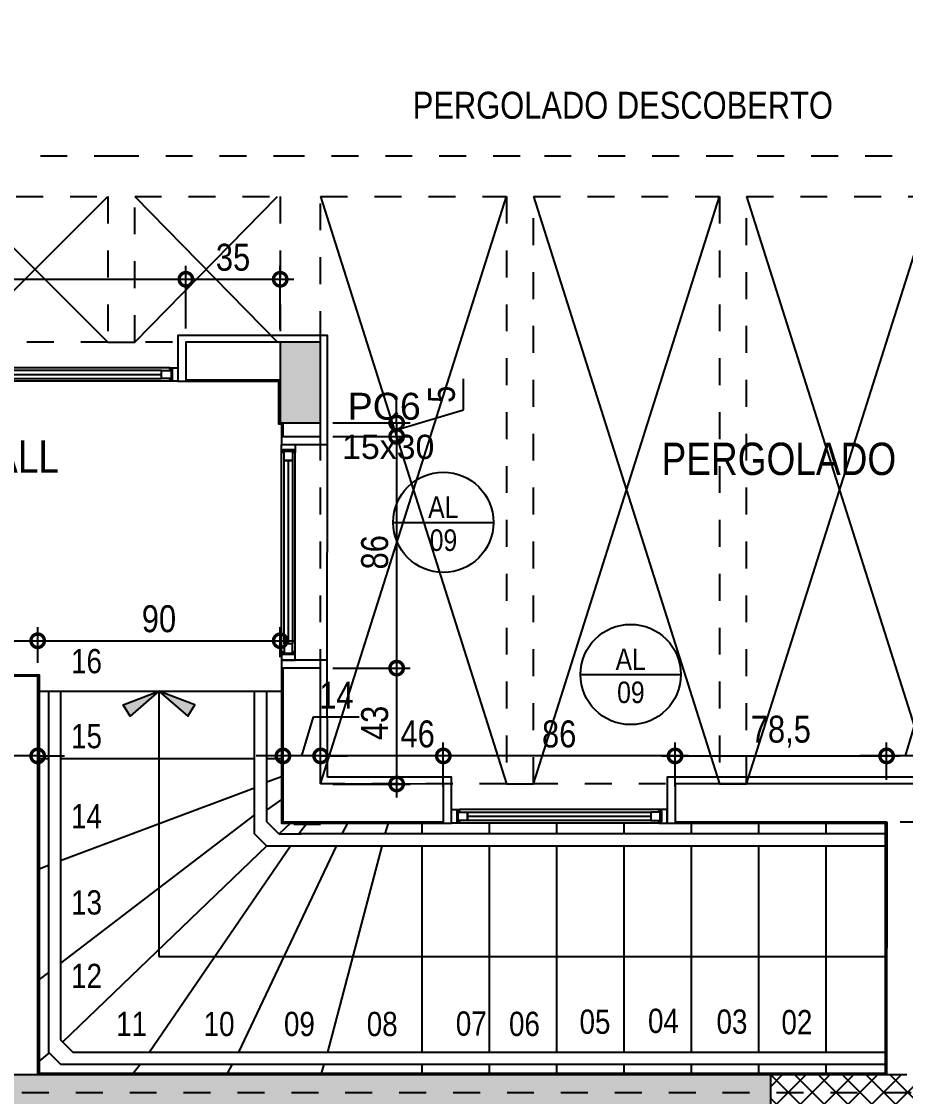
# Model space of a CAD drawing. Header units: metres. Extents: x -40 to 570, y -25 to 184.
# Drawn here: x 69.42 to 72.7, y -3.22 to 0.77 of the extents above; entities that cross this region are included whole.
import ezdxf
from ezdxf.enums import TextEntityAlignment as Align

# ---------------------------------------------------------------- set-up
doc = ezdxf.new("R2010")
doc.units = ezdxf.units.M
for name, pattern in [('DUPLEX SUPERIOR$0$DASHEDX2', [1.5, 1, -0.5]), ('DUPLEX SUPERIOR$0$ESTILO_TQS_0001', [1, 0.7, -0.3]), ('DUPLEX SUPERIOR$0$ESTILO_TQS_0004', [1.12, 0.5, -0.2, 0.01, -0.2, 0.01, -0.2])]:
    doc.linetypes.add(name, pattern=pattern)
for name, color, linetype in [('ARQ-DIM', 2, 'Continuous'), ('ARQ-SIM', 1, 'Continuous'), ('ARQ-TXT', 2, 'Continuous'), ('DUPLEX SUPERIOR$0$1', 232, 'DUPLEX SUPERIOR$0$DASHEDX2'), ('DUPLEX SUPERIOR$0$102', 232, 'Continuous'), ('DUPLEX SUPERIOR$0$12', 232, 'Continuous'), ('DUPLEX SUPERIOR$0$205', 7, 'DUPLEX SUPERIOR$0$ESTILO_TQS_0004'), ('DUPLEX SUPERIOR$0$21', 232, 'Continuous'), ('DUPLEX SUPERIOR$0$210', 15, 'DUPLEX SUPERIOR$0$ESTILO_TQS_0001'), ('DUPLEX SUPERIOR$0$4', 2, 'Continuous'), ('DUPLEX SUPERIOR$0$5', 232, 'Continuous'), ('DUPLEX SUPERIOR$0$9', 232, 'Continuous'), ('DUPLEX SUPERIOR$0$ARQ-ALV ACAB', 4, 'Continuous'), ('DUPLEX SUPERIOR$0$ARQ-ALV OSSO', 5, 'Continuous'), ('DUPLEX SUPERIOR$0$ARQ-AUX', 7, 'Continuous'), ('DUPLEX SUPERIOR$0$ARQ-AUX1', 1, 'Continuous'), ('DUPLEX SUPERIOR$0$ARQ-AUX2', 2, 'Continuous'), ('DUPLEX SUPERIOR$0$ARQ-CAX @ 1', 1, 'Continuous'), ('DUPLEX SUPERIOR$0$ARQ-HID', 7, 'Continuous'), ('DUPLEX SUPERIOR$0$ARQ-MOB', 7, 'Continuous'), ('DUPLEX SUPERIOR$0$ARQ-SIM', 1, 'Continuous')]:
    doc.layers.add(name, color=color, linetype=linetype)
doc.styles.add('Adesa', font='ARIALN.TTF')
doc.styles.add('DUPLEX SUPERIOR$0$Standard', font='arial.ttf')
doc.styles.add('M50', font='ARIALN.TTF', dxfattribs={"height": 0.15})
doc.dimstyles.new('ADESA 1-0050', dxfattribs={"dimtxt": 0.1, "dimasz": 0.1, "dimexe": 0.05, "dimexo": 0.05, "dimgap": 0.03, "dimtad": 1, "dimdec": 1, "dimlfac": 100, "dimzin": 12, "dimtxsty": 'Adesa', "dimblk": 'DOTSMALL', "dimcen": 1, "dimdle": 0.05, "dimclrd": 1, "dimclre": 1, "dimclrt": 256, "dimazin": 3, "dimtm": 1e-09, "dimtfac": 1, "dimtdec": 1, "dimtmove": 1, "dimatfit": 0, "dimldrblk": 'DOTSMALL', "dimfxl": 0.8, "dimtvp": 2, "dimtolj": 1, "dimtzin": 0, "dimarcsym": 0})

# ---------------------------------------------------------------- blocks, each defined once
blk = doc.blocks.new('*U1190')
at = {"color": 0, "linetype": 'ByBlock', "ltscale": 0.5}
for points in [[(0.02, -0.045), (0.02, -0.045), (0.02, -0.045), (0.02, -0.045), (0.02, -0.045), (0.02, -0.045), (0.02, -0.045), (0.02, -0.045), (0.02, -0.045), (0.03, -0.045), (0.03, -0.05), (0, -0.05), (0, 0), (0.03, 0), (0.03, -0.005), (0.02, -0.005), (0.02, -0.045)], [(0.81, -0.045), (0.81, -0.045), (0.81, -0.045), (0.81, -0.045), (0.81, -0.045), (0.81, -0.045), (0.81, -0.045), (0.81, -0.045), (0.81, -0.045), (0.8, -0.045), (0.8, -0.05), (0.83, -0.05), (0.83, 0), (0.8, 0), (0.8, -0.005), (0.81, -0.005), (0.81, -0.045)], [(0.025, -0.01), (0.06, -0.01), (0.06, -0.04), (0.025, -0.04)], [(0.805, -0.01), (0.77, -0.01), (0.77, -0.04), (0.805, -0.04)]]:
    blk.add_lwpolyline(points, close=True, dxfattribs=at)
at = {"color": 8, "linetype": 'ByBlock', "ltscale": 0.5}
for points in [[(0.8, 0), (0.03, 0)], [(0.8, -0.05), (0.03, -0.05)]]:
    blk.add_lwpolyline(points, dxfattribs=at)
at = {"color": 7, "linetype": 'ByBlock', "ltscale": 0.5}
blk.add_lwpolyline([(0.77, -0.01), (0.77, -0.04), (0.06, -0.04), (0.06, -0.01)], close=True, dxfattribs=at)
blk.add_lwpolyline([(0.06, -0.025), (0.77, -0.025)], dxfattribs=at)
blk = doc.blocks.new('*U1071')
at = {"color": 0, "linetype": 'ByBlock', "ltscale": 0.5}
for points in [[(0.02, -0.045), (0.02, -0.045), (0.02, -0.045), (0.02, -0.045), (0.02, -0.045), (0.02, -0.045), (0.02, -0.045), (0.02, -0.045), (0.02, -0.045), (0.03, -0.045), (0.03, -0.05), (0, -0.05), (0, 0), (0.03, 0), (0.03, -0.005), (0.02, -0.005), (0.02, -0.045)], [(0.7799, -0.045), (0.7799, -0.045), (0.7799, -0.045), (0.7799, -0.045), (0.7799, -0.045), (0.7799, -0.045), (0.7799, -0.045), (0.7799, -0.045), (0.7799, -0.045), (0.7699, -0.045), (0.7699, -0.05), (0.7999, -0.05), (0.7999, 0), (0.7699, 0), (0.7699, -0.005), (0.7799, -0.005), (0.7799, -0.045)], [(0.025, -0.01), (0.06, -0.01), (0.06, -0.04), (0.025, -0.04)], [(0.7749, -0.01), (0.7399, -0.01), (0.7399, -0.04), (0.7749, -0.04)]]:
    blk.add_lwpolyline(points, close=True, dxfattribs=at)
at = {"color": 8, "linetype": 'ByBlock', "ltscale": 0.5}
for points in [[(0.7699, 0), (0.03, 0)], [(0.7699, -0.05), (0.03, -0.05)]]:
    blk.add_lwpolyline(points, dxfattribs=at)
at = {"color": 7, "linetype": 'ByBlock', "ltscale": 0.5}
blk.add_lwpolyline([(0.7399, -0.01), (0.7399, -0.04), (0.06, -0.04), (0.06, -0.01)], close=True, dxfattribs=at)
blk.add_lwpolyline([(0.06, -0.025), (0.7399, -0.025)], dxfattribs=at)
blk = doc.blocks.new('DUPLEX SUPERIOR$0$ADESA-IND')
h = blk.add_hatch(color=256)
h.paths.add_polyline_path([(0.1768, 0), (0.3194, 0.1248), (0.3535, 0.0683)])
h.paths.add_polyline_path([(0.1768, 0), (0.0342, 0.1248), (0, 0.0683)])
for points in [[(0.1768, 0), (0.0342, 0.1248), (0, 0.0683)], [(0.1768, 0), (0.3194, 0.1248), (0.3535, 0.0683)]]:
    blk.add_lwpolyline(points, close=True)
blk = doc.blocks.new('DUPLEX SUPERIOR$0$planta duplex inferior tipo 1')
at = {"layer": 'DUPLEX SUPERIOR$0$ARQ-ALV ACAB'}
for points in [[(7.105, 2.4799), (7.105, 2.4049), (7.2749, 2.4049), (7.2749, 2.81), (6.7199, 2.81), (6.7199, 2.64), (7.0949, 2.64)], [(7.105, 2.4799), (7.0949, 2.4799), (7.0949, 2.64)], [(4.4649, 1.575), (4.465, 1.605), (4.635, 1.605), (4.6349, 1.55), (4.6849, 1.55), (4.6849, 1.45), (4.6349, 1.45), (4.6349, 0.0699), (5.2749, 0.0699), (5.2749, 0.3599), (6.055, 0.3599), (6.055, 1.45), (5.3549, 1.45), (5.3549, 1.55), (6.205, 1.55), (6.205, 0.0699)], [(10.9049, 0.09), (9.515, 0.0899), (9.5152, 1.1698), (8.5352, 1.1696), (8.5352, 0.9996), (9.3452, 0.9996), (9.345, 0.0699), (6.205, 0.0699)]]:
    blk.add_lwpolyline(points, dxfattribs=at)
blk.add_lwpolyline([(7.2749, 1.1699), (7.2747, 1.6049), (7.1049, 1.6049), (7.1051, 0.9999), (7.2473, 0.9999), (7.7352, 0.9998), (7.7352, 1.1698)], close=True, dxfattribs=at)
at = {"layer": 'DUPLEX SUPERIOR$0$ARQ-ALV OSSO'}
for p, q in [((6.2, 1.545, 0), (5.3949, 1.545)), ((6.2, 0.0649, 0), (6.2, 1.545, 0))]:
    blk.add_line(p, q, dxfattribs=at)
for points in [[(11.1, 3.9749), (11.0999, 0.065), (9.49, 0.0649), (9.4902, 1.1451), (9.3502, 1.1451)], [(7.2499, 1.1449), (7.2497, 1.5749), (7.1099, 1.5749), (7.1101, 1.0049), (7.2473, 1.0049), (7.7052, 1.0048), (7.7052, 1.1448), (7.2499, 1.1449)], [(9.3502, 1.0046), (9.35, 0.0649)]]:
    blk.add_lwpolyline(points, dxfattribs=at)
at = {"layer": 'DUPLEX SUPERIOR$0$ARQ-ALV OSSO', "elevation": 0}
for points in [[(7.1099, 2.4849), (7.1099, 2.4349), (7.2499, 2.4349), (7.2499, 2.785), (7.095, 2.785), (6.7499, 2.785), (6.7499, 2.645), (7.0999, 2.645)], [(9.3502, 1.1451), (8.5652, 1.1451), (8.5652, 1.0046), (9.3502, 1.0046)], [(9.35, 0.0649), (6.2, 0.0649)]]:
    blk.add_lwpolyline(points, dxfattribs=at)
at = {"layer": 'DUPLEX SUPERIOR$0$ARQ-AUX', "elevation": 0}
blk.add_lwpolyline([(7.2747, 1.6049), (7.2749, 2.4049)], dxfattribs=at)
at = {"layer": 'DUPLEX SUPERIOR$0$ARQ-AUX1', "ltscale": 0.1}
for p, q in [((6.205, 1.4899, 0), (6.24, 1.4899, 0)), ((6.285, 1.4899, 0), (7.005, 1.4899, 0)), ((7.05, 1.4899, 0), (7.1049, 1.4899, 0)), ((6.205, 1.2399, 0), (6.24, 1.2399, 0)), ((6.285, 1.2399, 0), (7.005, 1.2399, 0)), ((7.05, 1.2399, 0), (7.1048, 1.2399, 0))]:
    blk.add_line(p, q, dxfattribs=at)
at = {"layer": 'DUPLEX SUPERIOR$0$ARQ-AUX1', "ltscale": 0.1, "elevation": 0}
for points in [[(7.1049, 1.1713), (7.05, 1.1522)], [(7.005, 1.1293), (6.285, 0.8599)], [(7.1049, 1.0876), (7.05, 1.0494)], [(7.1384, 0.9999), (7.0965, 0.9596)], [(7.625, 0.9996), (7.625, 0.9596)], [(8.125, 0.9996), (8.125, 0.9596)], [(8.625, 0.9996), (8.625, 0.9596)], [(7.0498, 0.9148), (6.2927, 0.1871)], [(7.3075, 0.9146), (6.945, 0.1499)], [(7.625, 0.9146), (7.625, 0.1499)], [(7.875, 0.9146), (7.875, 0.1499)], [(8.125, 0.9146), (8.125, 0.1499)], [(8.375, 0.9146), (8.375, 0.1499)], [(8.875, 0.9146), (8.875, 0.1499)], [(9.125, 0.9146), (9.125, 0.1499)], [(6.24, 0.8427), (6.2049, 0.8293)], [(6.2429, 0.147), (6.2, 0.1125)], [(6.581, 0.1049), (6.5542, 0.0699)], [(6.9211, 0.1049), (6.9026, 0.0699)], [(7.625, 0.1049), (7.625, 0.0699)], [(7.875, 0.1049), (7.875, 0.0699)], [(8.125, 0.1049), (8.125, 0.0699)], [(8.375, 0.1049), (8.375, 0.0699)], [(8.625, 0.1049), (8.625, 0.0649)], [(8.875, 0.1049), (8.875, 0.0699)], [(9.125, 0.1049), (9.125, 0.0699)]]:
    blk.add_lwpolyline(points, dxfattribs=at)
at = {"layer": 'DUPLEX SUPERIOR$0$ARQ-AUX1', "ltscale": 0.1}
for points in [[(7.005, 1.0305), (6.285, 0.48)], [(7.875, 0.9996), (7.875, 0.9596)], [(8.375, 0.9996), (8.375, 0.9596)], [(8.875, 0.9996), (8.875, 0.9596)], [(9.125, 0.9996), (9.125, 0.9596)], [(7.1386, 0.9146), (6.615, 0.1499)], [(7.4764, 0.9146), (7.275, 0.1499)], [(8.625, 0.9146), (8.625, 0.1499)], [(6.24, 0.4456), (6.205, 0.4188)], [(7.2619, 0.1049), (7.2516, 0.0699)]]:
    blk.add_lwpolyline(points, dxfattribs=at)
at = {"layer": 'DUPLEX SUPERIOR$0$ARQ-AUX1'}
for points in [[(7.2, 0.9996), (7.1694, 0.9596)], [(7.35, 0.9996), (7.3288, 0.9596)], [(7.5, 0.9996), (7.4882, 0.9596)]]:
    blk.add_lwpolyline(points, dxfattribs=at)
at = {"layer": 'DUPLEX SUPERIOR$0$ARQ-AUX2', "ltscale": 0.1}
for p, q in [((7.005, 0.9596, 0), (7.005, 1.4899, 0)), ((7.05, 1.0046, 0), (7.05, 1.4899, 0)), ((7.095, 0.9596), (7.05, 1.0046)), ((7.05, 0.9146), (7.005, 0.9596))]:
    blk.add_line(p, q, dxfattribs=at)
at = {"layer": 'DUPLEX SUPERIOR$0$ARQ-AUX2', "ltscale": 0.1, "elevation": 0}
for points in [[(6.24, 1.4899), (6.24, 0.1499), (6.285, 0.1049)], [(6.24, 1.4899), (6.285, 1.4899)], [(6.285, 1.4899), (6.285, 0.1949), (6.33, 0.1499)], [(7.005, 1.4899), (7.05, 1.4899)], [(6.33, 0.1499), (6.64, 0.1499)], [(6.64, 0.1499), (9.345, 0.1499)], [(6.285, 0.1049), (6.6056, 0.1049)], [(6.6056, 0.1049), (9.345, 0.1049)]]:
    blk.add_lwpolyline(points, dxfattribs=at)
at = {"layer": 'DUPLEX SUPERIOR$0$ARQ-AUX2', "ltscale": 0.1}
for points in [[(7.095, 0.9596), (7.1781, 0.9596)], [(9.345, 0.9596), (7.1781, 0.9596)], [(9.345, 0.9146), (7.0502, 0.9146)]]:
    blk.add_lwpolyline(points, dxfattribs=at)
at = {"layer": 'DUPLEX SUPERIOR$0$ARQ-SIM', "ltscale": 0.1}
for points in [[(6.65, 1.4899), (6.65, 0.505)], [(6.65, 0.505), (9.345, 0.505)]]:
    blk.add_lwpolyline(points, dxfattribs=at)
at = {"layer": 'DUPLEX SUPERIOR$0$ARQ-CAX @ 1', "xscale": -1, "rotation": 180}
blk.add_blockref('*U1190', (5.8899, 2.64, 0), dxfattribs=at)
at = {"layer": 'DUPLEX SUPERIOR$0$ARQ-CAX @ 1', "rotation": 270}
blk.add_blockref('*U1071', (7.1549, 2.4049), dxfattribs=at)
at = {"layer": 'DUPLEX SUPERIOR$0$ARQ-CAX @ 1'}
blk.add_blockref('*U1071', (7.7353, 1.0498), dxfattribs=at)
at = {"layer": 'DUPLEX SUPERIOR$0$ARQ-SIM', "xscale": 0.75, "yscale": 0.75, "zscale": 0.125, "rotation": 180}
blk.add_blockref('DUPLEX SUPERIOR$0$ADESA-IND', (6.7826, 1.4899), dxfattribs=at)
blk = doc.blocks.new('DUPLEX SUPERIOR$0$MOB_Jacuzzi-SPA J180 Quality')
h = blk.add_hatch()
h.set_pattern_fill('DOTS', color=251, scale=30, style=0)
h.set_pattern_definition([(4e-14, (-2e-12, 0), (0.9375, 1.875), [0, -1.875])])
h.paths.add_polyline_path([(333.01, -53.49), (278.51, -53.49), (278.51, -107.99, 0.414214)])
h.paths.add_polyline_path([(278.51, -53.49), (242.69, -53.49, -0.018763), (241.84, -80.26, 0.306451), (254.78, -102.55, 0.113107), (278.51, -107.99)])
h.paths.add_polyline_path([(333.01, -53.49, 0.414214), (278.51, 1.01), (278.51, -53.49)])
h.paths.add_polyline_path([(278.51, 1.01, 0.153802), (247.27, -8.83, 0.542604), (247.49, -15.54, -0.759815), (244.51, -26.28), (244.19, -26.28, 0.435355), (241.7, -28.96, -0.017198), (242.69, -53.49), (278.51, -53.49)])
h.paths.add_polyline_path([(766.01, -48.3), (1414.82, -48.3), (1414.82, 326.7), (766.01, 326.7)], flags=9)
blk = doc.blocks.new('DUPLEX SUPERIOR$0$layout dup sup tipo 2')
at = {"layer": 'DUPLEX SUPERIOR$0$ARQ-MOB', "color": 251, "xscale": -0.01, "yscale": 0.01, "zscale": 0.01}
blk.add_blockref('DUPLEX SUPERIOR$0$MOB_Jacuzzi-SPA J180 Quality', (-13.6624, -4.7265), dxfattribs=at)
blk = doc.blocks.new('DUPLEX SUPERIOR$0$_HC5F01AD94B-000')
for p, q in [((-2012.992809, 2.261518), (-2008.755174, 6.499152)), ((-2012.91634, -6.500848), (-1999.91634, 6.499152)), ((-1999.914644, -6.500848), (-2012.914644, 6.499152)), ((-2004.077505, -6.500848), (-1991.077505, 6.499152)), ((-1991.075809, -6.500848), (-2004.075809, 6.499152)), ((-1995.23867, -6.500848), (-1982.23867, 6.499152)), ((-1982.236974, -6.500848), (-1995.236974, 6.499152)), ((-1986.399835, -6.500848), (-1973.399835, 6.499152)), ((-1973.398139, -6.500848), (-1986.398139, 6.499152)), ((-1977.561, -6.500848), (-1964.561, 6.499152)), ((-1964.559305, -6.500848), (-1977.559305, 6.499152)), ((-1968.722166, -6.500848), (-1955.722166, 6.499152)), ((-1955.72047, -6.500848), (-1968.72047, 6.499152)), ((-1959.883331, -6.500848), (-1946.883331, 6.499152)), ((-1946.881635, -6.500848), (-1959.881635, 6.499152)), ((-1951.044496, -6.500848), (-1938.044496, 6.499152)), ((-1938.0428, -6.500848), (-1951.0428, 6.499152)), ((-1942.205661, -6.500848), (-1929.205661, 6.499152)), ((-1929.203966, -6.500848), (-1942.203966, 6.499152)), ((-1933.366827, -6.500848), (-1922.504131, 4.361848)), ((-1922.504131, -4.361848), (-1933.365131, 6.499152)), ((-1922.504131, 4.476987), (-1924.526296, 6.499152)), ((-2008.753478, -6.500848), (-2012.992963, -2.261363)), ((-1924.527992, -6.500848), (-1922.504131, -4.476987))]:
    blk.add_line(p, q)
blk = doc.blocks.new('DUPLEX SUPERIOR$0$EST-LO-012-BAR-R00')
at = {"layer": 'DUPLEX SUPERIOR$0$4'}
h = blk.add_hatch(color=8, dxfattribs=at)
h.dxf.hatch_style = 1
h.paths.add_polyline_path([(-1094.500883, 35.997145), (-1113.500883, 35.997145), (-1113.500883, -14.002855), (-1094.500883, -14.002855)])
h.paths.add_polyline_path([(-786.000061, 35.997145), (-805.000061, 35.997145), (-805.000061, -14.002855), (-786.000061, -14.002855)])
h.paths.add_polyline_path([(-980.00031, -99.999277), (-993.00031, -99.999277), (-993.00031, -232), (-1239.500379, -232), (-1239.500379, -245), (-980.00031, -245)])
h.paths.add_polyline_path([(-980.00031, -396.003386), (-1239.500379, -396.003386), (-1239.500379, -409.003386), (-993.00031, -409.003386), (-993.00031, -541.004109), (-980.00031, -541.004109)])
h.paths.add_polyline_path([(-1534.999687, -396.002061), (-1547.999687, -396.002061), (-1547.999687, -566.99002), (-1534.999687, -566.99002), (-1534.999687, -458.002855), (-1532.999904, -458.002855), (-1532.999904, -445.003037), (-1534.999687, -445.003037)])
h.paths.add_polyline_path([(-2548.999343, 77.001566), (-2561.999343, 77.001566), (-2561.999343, -195.998214), (-2399.510997, -195.998214), (-2399.510997, -182.998214), (-2548.999343, -182.998214)], flags=17)
h.paths.add_polyline_path([(-2548.999822, -458.004942), (-2399.510997, -458.004942), (-2399.510997, -445.004942), (-2561.999822, -445.004942), (-2561.999822, -718.004952), (-2548.999822, -718.004952)], flags=17)
h.paths.add_polyline_path([(280.995777, -409.003386), (459.996043, -409.003386), (459.996043, -396.003386), (280.995777, -396.003386)])
h.paths.add_polyline_path([(1014.995404, -718.004952), (1027.995404, -718.004952), (1027.995404, -566.99002), (1014.995404, -566.99002)])
h.paths.add_polyline_path([(865.506331, -458.001482), (1012.995404, -458.001482), (1012.995404, -444.99002), (865.506331, -444.99002)])
h.paths.add_polyline_path([(865.506331, -196.001904), (1012.995156, -196.001904), (1012.995156, -183.00198), (865.506331, -183.00198)])
h.paths.add_polyline_path([(1014.995156, -74.001904), (1027.995156, -74.001904), (1027.995156, 77.000887), (1014.995156, 77.000887)])
h.paths.add_polyline_path([(280.995777, -245), (459.996043, -245), (459.996043, -232.000209), (280.995777, -232.000209)])
h.paths.add_polyline_path([(-57.501936, -245), (0, -245), (0, -225.996934), (-57.501936, -225.996934)])
h.paths.add_polyline_path([(-980.00031, -245), (-801.000061, -245), (-801.000061, -232), (-980.00031, -232)])
h.paths.add_polyline_path([(-980.00031, -409.003177), (-801.000061, -409.003177), (-801.000061, -395.999165), (-980.00031, -395.999165)])
h.paths.add_polyline_path([(-1547.999687, -74.000884), (-1534.999687, -74.000884), (-1534.999687, 77.000932), (-1547.999687, 77.000932)])
h.paths.add_polyline_path([(-1532.999687, -196.000349), (-1385.510847, -196.000349), (-1385.510847, -183.000531), (-1532.999687, -183.000531)])
h.paths.add_polyline_path([(-1547.999904, -718.004976), (-1534.999687, -718.004976), (-1534.999687, -566.99002), (-1547.999904, -566.99002)])
h.paths.add_polyline_path([(-1532.999904, -458.002855), (-1385.510832, -458.002855), (-1385.510832, -445.003037), (-1532.999904, -445.003037)])
h.paths.add_polyline_path([(-1548.000663, -396.002061), (-2253.500545, -396.002061), (-2253.500545, -409.001685), (-2008.001965, -409.001685), (-2008.001965, -540.996579), (-1995.001777, -540.996579), (-1995.001777, -409.00183), (-1548.000663, -409.00183)])
h.paths.add_polyline_path([(1245.999783, -327.001694), (1689.007686, -327.001694), (1689.007686, -314.001694), (1245.999783, -314.001694)])
h.paths.add_polyline_path([(-249.004459, -245.001553), (-236.004459, -245.001553), (-236.004459, -0.001553), (-249.004459, -0.001553)])
h.paths.add_polyline_path([(-1548.000446, -245.001325), (-1548.000446, -232.001024), (-1995.001965, -232.001024), (-1995.001965, -100.000624), (-2008.001965, -100.000624), (-2008.001965, -232.001325), (-2253.500545, -232.001325), (-2253.500545, -245.001325)])
h.paths.add_polyline_path([(-3223.007243, -327.001694), (-2779.99934, -327.001694), (-2779.99934, -314.001694), (-3223.007243, -314.001694)])
h.paths.add_polyline_path([(1015.01125, -327.001694), (1155.51125, -327.001694), (1155.51125, -314.001694), (1015.01125, -314.001694)])
h.paths.add_polyline_path([(-2689.510807, -327.001694), (-2549.010807, -327.001694), (-2549.010807, -314.001694), (-2689.510807, -314.001694)])
h.paths.add_polyline_path([(-3223.007243, -72.001699), (-3208.007243, -72.001699), (-3208.007243, -42.001699), (-3223.007243, -42.001699)])
h.paths.add_polyline_path([(-2962.007243, -72.001699), (-2947.007243, -72.001699), (-2947.007243, -42.001699), (-2962.007243, -42.001699)])
h.paths.add_polyline_path([(1413.007686, -72.001699), (1428.007686, -72.001699), (1428.007686, -42.001699), (1413.007686, -42.001699)])
h.paths.add_polyline_path([(1674.007686, -72.001699), (1689.007686, -72.001699), (1689.007686, -42.001699), (1674.007686, -42.001699)])
h.paths.add_polyline_path([(-3223.007243, -599.001687), (-3208.007243, -599.001687), (-3208.007243, -569.001687), (-3223.007243, -569.001687)])
h.paths.add_polyline_path([(-2962.007243, -599.001687), (-2947.007243, -599.001687), (-2947.007243, -569.001687), (-2962.007243, -569.001687)])
h.paths.add_polyline_path([(1413.007686, -599.001687), (1428.007686, -599.001687), (1428.007686, -569.001687), (1413.007686, -569.001687)])
h.paths.add_polyline_path([(1674.007686, -599.001687), (1689.007686, -599.001687), (1689.007686, -569.001687), (1674.007686, -569.001687)])
edge = h.paths.add_edge_path()
edge.add_line((-2399.510997, -445.004942), (-2561.999822, -445.004942))
edge.add_line((-2561.999822, -445.004942), (-2561.999822, -718.004952))
edge.add_line((-2561.999822, -718.004952), (-2548.999822, -718.004952))
edge.add_line((-2548.999822, -718.004952), (-2548.999822, -458.004942))
edge.add_line((-2548.999822, -458.004942), (-2399.510997, -458.004942))
edge.add_line((-2399.510997, -458.004942), (-2399.510997, -445.005172))
edge.add_line((-2561.999343, 77.001566), (-2561.999343, -195.998214))
edge.add_line((-2561.999343, -195.998214), (-2399.510997, -195.998214))
edge.add_line((-2399.510997, -195.998214), (-2399.510997, -182.998214))
edge.add_line((-2399.510997, -182.998214), (-2548.999343, -182.998214))
edge.add_line((-2548.999343, -182.998214), (-2548.999343, 77.001566))
edge.add_line((-2548.999343, 77.001566), (-2561.999822, 77.001566))
h.paths.add_polyline_path([(-1109.165788, -62.830897), (-1109.165788, -3.910365), (-1132.141572, -3.910365), (-1132.141572, -62.830897)], flags=9)
at = {"layer": 'DUPLEX SUPERIOR$0$1'}
for points in [[(-3021.002804, 27.015279), (-3085.002804, 27.015279)], [(-2954.507243, 27.015279), (-3021.002804, 27.015279)], [(-2873.001307, 27.015279), (-2954.507243, 27.015279)], [(-2793.999796, 27.015279), (-2873.001307, 27.015279)], [(-2714.998284, 27.015279), (-2793.999796, 27.015279)], [(-3080.002804, 12.015279), (-3026.002804, 12.015279)], [(-3026.002804, 12.015279), (-3026.002804, -41.993684)], [(-3016.002804, 12.015279), (-2962.007243, 12.015279)], [(-3016.002804, -41.993684), (-3016.002804, 12.015279)], [(-2962.007243, 12.015279), (-2962.007243, -41.993684)], [(-2947.007243, -40.493684), (-2947.007243, 12.015279)], [(-2947.007243, 12.015279), (-2878.001307, 12.015279)], [(-2878.001307, 12.015279), (-2878.001307, -205.999307)], [(-2868.001307, 12.015279), (-2798.999796, 12.015279)], [(-2868.001307, -205.999307), (-2868.001307, 12.015279)], [(-2798.999796, 12.015279), (-2798.999796, -205.999307)], [(-2788.999796, 12.015279), (-2719.998284, 12.015279)], [(-2788.999796, -205.999307), (-2788.999796, 12.015279)], [(-3026.002804, -41.993684), (-3080.002804, -41.993684)], [(-2962.007243, -41.993684), (-3016.002804, -41.993684)], [(-2947.007243, -42.001699), (-2947.007243, -40.493684)], [(-2947.007243, -205.999307), (-2947.007243, -72.001699)], [(-2878.001307, -205.999307), (-2947.007243, -205.999307)], [(-2798.999796, -205.999307), (-2868.001307, -205.999307)], [(-2719.998284, -205.999307), (-2788.999796, -205.999307)], [(-2689.510807, -314.002541), (-2779.99934, -314.002541)]]:
    blk.add_lwpolyline(points, dxfattribs=at)
at = {"layer": 'DUPLEX SUPERIOR$0$205'}
blk.add_line((-3517.85276, -320.501693), (1995.986055, -320.501693), dxfattribs=at)
at = {"layer": 'DUPLEX SUPERIOR$0$21'}
for p, q in [((-3080.002804, -41.993684), (-3026.002804, 12.015279)), ((-3080.002804, 12.015279), (-3026.002804, -41.993684)), ((-3016.002804, -41.993684), (-2963.005632, 12.015279)), ((-3016.002804, 12.015279), (-2963.005632, -41.993684)), ((-2947.007243, -205.999307), (-2878.001307, 12.015279)), ((-2947.007243, 12.015279), (-2878.001307, -205.999307)), ((-2868.001307, -205.999307), (-2798.999796, 12.015279)), ((-2868.001307, 12.015279), (-2798.999796, -205.999307)), ((-2788.999796, -205.999307), (-2719.998284, 12.015279)), ((-2788.999796, 12.015279), (-2719.998284, -205.999307))]:
    blk.add_line(p, q, dxfattribs=at)
at = {"layer": 'DUPLEX SUPERIOR$0$210'}
for p, q in [((-3026.002804, -41.993684), (-3016.002804, -41.993684)), ((-2947.007243, -205.999307), (-2947.007243, -205.999307)), ((-2878.001307, -205.999307), (-2868.001307, -205.999307)), ((-2798.999796, -205.999307), (-2788.999796, -205.999307)), ((-2947.007243, -220.999307), (-2962.007243, -220.999307))]:
    blk.add_line(p, q, dxfattribs=at)
at = {"layer": 'DUPLEX SUPERIOR$0$4', "linetype": 'Continuous'}
for points in [[(-2962.007243, -72.001699), (-2947.007243, -72.001699), (-2947.007243, -42.001699), (-2962.007243, -42.001699), (-2962.007243, -72.001699)], [(-3223.007243, -327.001694), (-2779.99934, -327.001694), (-2779.99934, -314.001694), (-3223.007243, -314.001694), (-3223.007243, -327.001694)]]:
    blk.add_lwpolyline(points, dxfattribs=at)
at = {"layer": 'DUPLEX SUPERIOR$0$5', "linetype": 'Continuous'}
for points in [[(-2962.007243, -72.001699), (-2947.007243, -72.001699), (-2947.007243, -42.001699), (-2962.007243, -42.001699), (-2962.007243, -72.001699)], [(-3223.007243, -327.001694), (-2779.99934, -327.001694), (-2779.99934, -314.001694), (-3223.007243, -314.001694), (-3223.007243, -327.001694)]]:
    blk.add_lwpolyline(points, dxfattribs=at)
at = {"layer": 'DUPLEX SUPERIOR$0$102'}
blk.add_blockref('DUPLEX SUPERIOR$0$_HC5F01AD94B-000', (-767.006676, -320.501693), dxfattribs=at)
at = {"layer": 'DUPLEX SUPERIOR$0$12', "linetype": 'Continuous', "style": 'DUPLEX SUPERIOR$0$Standard'}
blk.add_text('15x30', height=9, dxfattribs=at).set_placement((-2939.062679, -85.368446))
at = {"layer": 'DUPLEX SUPERIOR$0$9', "linetype": 'Continuous', "style": 'DUPLEX SUPERIOR$0$Standard'}
blk.add_text('PC6', height=10, dxfattribs=at).set_placement((-2937.009251, -70.808918))
blk = doc.blocks.new('DUPLEX SUPERIOR')
at = {"linetype": 'Continuous', "xscale": 0.01, "yscale": 0.01, "zscale": 0.01}
blk.add_blockref('DUPLEX SUPERIOR$0$EST-LO-012-BAR-R00', (0, 0), dxfattribs=at)
at = {"layer": 'DUPLEX SUPERIOR$0$ARQ-HID'}
blk.add_blockref('DUPLEX SUPERIOR$0$planta duplex inferior tipo 1', (-36.72, -3.2049, 0), dxfattribs=at)
at = {"layer": 'DUPLEX SUPERIOR$0$ARQ-MOB'}
blk.add_blockref('DUPLEX SUPERIOR$0$layout dup sup tipo 2', (0, 0, 0), dxfattribs=at)
blk = doc.blocks.new('_DotSmall')
at = {"color": 0, "linetype": 'ByBlock', "const_width": 0.5}
blk.add_lwpolyline([(-0.0625, 0, 1), (0.0625, 0, 1)], format="xyb", close=True, dxfattribs=at)
blk = doc.blocks.new('*D448')
at = {"layer": 'ARQ-DIM', "color": 1, "lineweight": -2, "transparency": 16777216}
for p, q in [((68.2699, -0.3699), (68.2699, -0.1368)), ((70.0299, -0.37), (70.0299, -0.1368)), ((68.2199, -0.1868), (70.0799, -0.1868))]:
    blk.add_line(p, q, dxfattribs=at)
at = {"layer": 'Defpoints', "color": 0, "transparency": 16777216}
for p in [(70.0299, -0.1868), (68.2699, -0.4199, 0), (70.0299, -0.42, 0)]:
    blk.add_point(p, dxfattribs=at)
at = {"layer": 'ARQ-DIM', "color": 1, "lineweight": -2, "transparency": 16777216, "xscale": 0.1, "yscale": 0.1, "zscale": 0.1, "rotation": 180}
blk.add_blockref('_DotSmall', (68.2699, -0.1868), dxfattribs=at)
at = {"layer": 'ARQ-DIM', "color": 1, "lineweight": -2, "transparency": 16777216, "xscale": 0.1, "yscale": 0.1, "zscale": 0.1}
blk.add_blockref('_DotSmall', (70.0299, -0.1868), dxfattribs=at)
at = {"layer": 'ARQ-DIM', "transparency": 16777216, "insert": (69.1499, -0.1057), "char_height": 0.1, "attachment_point": 5, "style": 'Adesa'}
blk.add_mtext('\\A1;176', dxfattribs=at)
blk = doc.blocks.new('*D449')
at = {"layer": 'ARQ-DIM', "color": 1, "lineweight": -2, "transparency": 16777216}
for p, q in [((70.0299, -0.37), (70.0299, -0.1368)), ((70.3799, -0.3701), (70.3799, -0.1368)), ((69.9799, -0.1868), (70.4299, -0.1868))]:
    blk.add_line(p, q, dxfattribs=at)
at = {"layer": 'Defpoints', "color": 0, "transparency": 16777216}
for p in [(70.3799, -0.1868), (70.0299, -0.42, 0), (70.3799, -0.4201, 0)]:
    blk.add_point(p, dxfattribs=at)
at = {"layer": 'ARQ-DIM', "color": 1, "lineweight": -2, "transparency": 16777216, "xscale": 0.1, "yscale": 0.1, "zscale": 0.1, "rotation": 180}
blk.add_blockref('_DotSmall', (70.0299, -0.1868), dxfattribs=at)
at = {"layer": 'ARQ-DIM', "color": 1, "lineweight": -2, "transparency": 16777216, "xscale": 0.1, "yscale": 0.1, "zscale": 0.1}
blk.add_blockref('_DotSmall', (70.3799, -0.1868), dxfattribs=at)
at = {"layer": 'ARQ-DIM', "transparency": 16777216, "insert": (70.2049, -0.1057), "char_height": 0.1, "attachment_point": 5, "style": 'Adesa'}
blk.add_mtext('\\A1;35', dxfattribs=at)
blk = doc.blocks.new('*D454')
at = {"layer": 'ARQ-DIM', "color": 1, "lineweight": -2, "transparency": 16777216}
for p, q in [((68.6399, -1.6099), (68.6399, -1.4784)), ((69.48, -1.6099), (69.48, -1.4784)), ((68.5899, -1.5284), (69.53, -1.5284))]:
    blk.add_line(p, q, dxfattribs=at)
at = {"layer": 'Defpoints', "color": 0, "transparency": 16777216}
for p in [(69.48, -1.5284), (68.6399, -1.6599, 0), (69.48, -1.6599)]:
    blk.add_point(p, dxfattribs=at)
at = {"layer": 'ARQ-DIM', "color": 1, "lineweight": -2, "transparency": 16777216, "xscale": 0.1, "yscale": 0.1, "zscale": 0.1, "rotation": 180}
blk.add_blockref('_DotSmall', (68.6399, -1.5284), dxfattribs=at)
at = {"layer": 'ARQ-DIM', "color": 1, "lineweight": -2, "transparency": 16777216, "xscale": 0.1, "yscale": 0.1, "zscale": 0.1}
blk.add_blockref('_DotSmall', (69.48, -1.5284), dxfattribs=at)
at = {"layer": 'ARQ-DIM', "transparency": 16777216, "insert": (69.0599, -1.4473), "char_height": 0.1, "attachment_point": 5, "style": 'Adesa'}
blk.add_mtext('\\A1;84', dxfattribs=at)
blk = doc.blocks.new('*D455')
at = {"layer": 'ARQ-DIM', "color": 1, "lineweight": -2, "transparency": 16777216}
for p, q in [((71.0595, -0.6708), (71.0595, -0.5564)), ((70.812, -0.7201), (70.812, -0.6201)), ((70.812, -0.7451), (71.0595, -0.6708)), ((70.575, -0.7201), (70.862, -0.7201)), ((70.812, -0.7201), (70.812, -0.7701)), ((70.812, -0.7201), (70.812, -0.7701)), ((70.575, -0.7701), (70.862, -0.7701)), ((70.812, -0.7701), (70.812, -0.8701))]:
    blk.add_line(p, q, dxfattribs=at)
at = {"layer": 'Defpoints', "color": 0, "transparency": 16777216}
for p in [(70.525, -0.7201, 0), (70.525, -0.7701, 0), (70.812, -0.7701)]:
    blk.add_point(p, dxfattribs=at)
at = {"layer": 'ARQ-DIM', "color": 1, "lineweight": -2, "transparency": 16777216, "xscale": 0.1, "yscale": 0.1, "zscale": 0.1}
for p, rotation in [((70.812, -0.7201), 270), ((70.812, -0.7701), 90)]:
    blk.add_blockref('_DotSmall', p, dxfattribs=dict(at, rotation=rotation))
at = {"layer": 'ARQ-DIM', "transparency": 16777216, "insert": (70.9787, -0.6136), "char_height": 0.1, "attachment_point": 5, "rotation": 90, "style": 'Adesa'}
blk.add_mtext('\\A1;5', dxfattribs=at)
blk = doc.blocks.new('*D456')
at = {"layer": 'ARQ-DIM', "color": 1, "lineweight": -2, "transparency": 16777216}
for p, q in [((70.812, -0.7201), (70.812, -1.68)), ((70.575, -0.7701), (70.862, -0.7701)), ((70.5748, -1.63), (70.862, -1.63))]:
    blk.add_line(p, q, dxfattribs=at)
at = {"layer": 'Defpoints', "color": 0, "transparency": 16777216}
for p in [(70.525, -0.7701, 0), (70.5248, -1.63, 0), (70.812, -1.63)]:
    blk.add_point(p, dxfattribs=at)
at = {"layer": 'ARQ-DIM', "color": 1, "lineweight": -2, "transparency": 16777216, "xscale": 0.1, "yscale": 0.1, "zscale": 0.1}
for p, rotation in [((70.812, -0.7701), 90), ((70.812, -1.63), 270)]:
    blk.add_blockref('_DotSmall', p, dxfattribs=dict(at, rotation=rotation))
at = {"layer": 'ARQ-DIM', "transparency": 16777216, "insert": (70.7309, -1.2), "char_height": 0.1, "attachment_point": 5, "rotation": 90, "style": 'Adesa'}
blk.add_mtext('\\A1;86', dxfattribs=at)
blk = doc.blocks.new('*D457')
at = {"layer": 'ARQ-DIM', "color": 1, "lineweight": -2, "transparency": 16777216}
for p, q in [((70.812, -1.58), (70.812, -2.1101)), ((70.5748, -1.63), (70.862, -1.63)), ((70.5748, -2.0601), (70.862, -2.0601))]:
    blk.add_line(p, q, dxfattribs=at)
at = {"layer": 'Defpoints', "color": 0, "transparency": 16777216}
for p in [(70.5248, -1.63, 0), (70.5248, -2.0601, 0), (70.812, -2.0601)]:
    blk.add_point(p, dxfattribs=at)
at = {"layer": 'ARQ-DIM', "color": 1, "lineweight": -2, "transparency": 16777216, "xscale": 0.1, "yscale": 0.1, "zscale": 0.1}
for p, rotation in [((70.812, -1.63), 90), ((70.812, -2.0601), 270)]:
    blk.add_blockref('_DotSmall', p, dxfattribs=dict(at, rotation=rotation))
at = {"layer": 'ARQ-DIM', "transparency": 16777216, "insert": (70.7309, -1.8334), "char_height": 0.1, "attachment_point": 5, "rotation": 90, "style": 'Adesa'}
blk.add_mtext('\\A1;43', dxfattribs=at)
blk = doc.blocks.new('*D458')
at = {"layer": 'ARQ-DIM', "color": 1, "lineweight": -2, "transparency": 16777216}
for p, q in [((71.845, -2.0448), (71.845, -1.9059)), ((72.63, -2.0448), (72.63, -1.9059)), ((71.795, -1.9559), (72.68, -1.9559))]:
    blk.add_line(p, q, dxfattribs=at)
at = {"layer": 'Defpoints', "color": 0, "transparency": 16777216}
for p in [(72.63, -1.9559), (71.845, -2.0948), (72.63, -2.0948, 0)]:
    blk.add_point(p, dxfattribs=at)
at = {"layer": 'ARQ-DIM', "color": 1, "lineweight": -2, "transparency": 16777216, "xscale": 0.1, "yscale": 0.1, "zscale": 0.1, "rotation": 180}
blk.add_blockref('_DotSmall', (71.845, -1.9559), dxfattribs=at)
at = {"layer": 'ARQ-DIM', "color": 1, "lineweight": -2, "transparency": 16777216, "xscale": 0.1, "yscale": 0.1, "zscale": 0.1}
blk.add_blockref('_DotSmall', (72.63, -1.9559), dxfattribs=at)
at = {"layer": 'ARQ-DIM', "transparency": 16777216, "insert": (72.2375, -1.8658), "char_height": 0.1, "attachment_point": 5, "style": 'Adesa'}
blk.add_mtext('\\A1;78,5', dxfattribs=at)
blk = doc.blocks.new('*D459')
at = {"layer": 'ARQ-DIM', "color": 1, "lineweight": -2, "transparency": 16777216}
for p, q in [((70.5299, -2.01), (70.5299, -1.9059)), ((70.985, -2.0698), (70.985, -1.9059)), ((71.035, -1.9559), (70.4799, -1.9559))]:
    blk.add_line(p, q, dxfattribs=at)
at = {"layer": 'Defpoints', "color": 0, "transparency": 16777216}
for p in [(70.5299, -1.9559), (70.5299, -2.06, 0), (70.985, -2.1198, 0)]:
    blk.add_point(p, dxfattribs=at)
at = {"layer": 'ARQ-DIM', "color": 1, "lineweight": -2, "transparency": 16777216, "xscale": 0.1, "yscale": 0.1, "zscale": 0.1, "rotation": 180}
blk.add_blockref('_DotSmall', (70.5299, -1.9559), dxfattribs=at)
at = {"layer": 'ARQ-DIM', "color": 1, "lineweight": -2, "transparency": 16777216, "xscale": 0.1, "yscale": 0.1, "zscale": 0.1}
blk.add_blockref('_DotSmall', (70.985, -1.9559), dxfattribs=at)
at = {"layer": 'ARQ-DIM', "transparency": 16777216, "insert": (70.8898, -1.8749), "char_height": 0.1, "attachment_point": 5, "style": 'Adesa'}
blk.add_mtext('\\A1;46', dxfattribs=at)
blk = doc.blocks.new('*D461')
at = {"layer": 'ARQ-DIM', "color": 1, "lineweight": -2, "transparency": 16777216}
for p, q in [((70.46, -1.9559), (70.5036, -1.8107)), ((70.5036, -1.8107), (70.673, -1.8107)), ((70.3901, -2.0697), (70.3901, -1.9059)), ((70.5299, -2.01), (70.5299, -1.9059)), ((70.3901, -1.9559), (70.2901, -1.9559)), ((70.5299, -1.9559), (70.3901, -1.9559)), ((70.5299, -1.9559), (70.3901, -1.9559)), ((70.5299, -1.9559), (70.6299, -1.9559))]:
    blk.add_line(p, q, dxfattribs=at)
at = {"layer": 'Defpoints', "color": 0, "transparency": 16777216}
for p in [(70.3901, -1.9559), (70.5299, -2.06), (70.3901, -2.1197)]:
    blk.add_point(p, dxfattribs=at)
at = {"layer": 'ARQ-DIM', "color": 1, "lineweight": -2, "transparency": 16777216, "xscale": 0.1, "yscale": 0.1, "zscale": 0.1}
blk.add_blockref('_DotSmall', (70.3901, -1.9559), dxfattribs=at)
at = {"layer": 'ARQ-DIM', "color": 1, "lineweight": -2, "transparency": 16777216, "xscale": 0.1, "yscale": 0.1, "zscale": 0.1, "rotation": 180}
blk.add_blockref('_DotSmall', (70.5299, -1.9559), dxfattribs=at)
at = {"layer": 'ARQ-DIM', "transparency": 16777216, "insert": (70.5883, -1.7305), "char_height": 0.1, "attachment_point": 5, "style": 'Adesa'}
blk.add_mtext('\\A1;14', dxfattribs=at)
blk = doc.blocks.new('*D462')
at = {"layer": 'ARQ-DIM', "color": 1, "lineweight": -2, "transparency": 16777216}
for p, q in [((69.34, -2.0697), (69.34, -1.9059)), ((69.48, -2.0697), (69.48, -1.9059)), ((69.34, -1.9559), (69.24, -1.9559)), ((69.48, -1.9559), (69.34, -1.9559)), ((69.48, -1.9559), (69.58, -1.9559))]:
    blk.add_line(p, q, dxfattribs=at)
at = {"layer": 'Defpoints', "color": 0, "transparency": 16777216}
for p in [(69.34, -1.9559), (69.34, -2.1197, 0), (69.48, -2.1197, 0)]:
    blk.add_point(p, dxfattribs=at)
at = {"layer": 'ARQ-DIM', "color": 1, "lineweight": -2, "transparency": 16777216, "xscale": 0.1, "yscale": 0.1, "zscale": 0.1}
blk.add_blockref('_DotSmall', (69.34, -1.9559), dxfattribs=at)
at = {"layer": 'ARQ-DIM', "color": 1, "lineweight": -2, "transparency": 16777216, "xscale": 0.1, "yscale": 0.1, "zscale": 0.1, "rotation": 180}
blk.add_blockref('_DotSmall', (69.48, -1.9559), dxfattribs=at)
at = {"layer": 'ARQ-DIM', "transparency": 16777216, "insert": (69.3, -1.8757), "char_height": 0.1, "attachment_point": 5, "style": 'Adesa'}
blk.add_mtext('\\A1;14', dxfattribs=at)
blk = doc.blocks.new('*D474')
at = {"layer": 'ARQ-DIM', "color": 1, "lineweight": -2, "transparency": 16777216}
for p, q in [((69.48, -1.6099), (69.48, -1.4784)), ((70.38, -1.5899), (70.38, -1.4784)), ((69.43, -1.5284), (70.43, -1.5284))]:
    blk.add_line(p, q, dxfattribs=at)
at = {"layer": 'Defpoints', "color": 0, "transparency": 16777216}
for p in [(70.38, -1.5284), (69.48, -1.6599), (70.38, -1.6399, 0)]:
    blk.add_point(p, dxfattribs=at)
at = {"layer": 'ARQ-DIM', "color": 1, "lineweight": -2, "transparency": 16777216, "xscale": 0.1, "yscale": 0.1, "zscale": 0.1, "rotation": 180}
blk.add_blockref('_DotSmall', (69.48, -1.5284), dxfattribs=at)
at = {"layer": 'ARQ-DIM', "color": 1, "lineweight": -2, "transparency": 16777216, "xscale": 0.1, "yscale": 0.1, "zscale": 0.1}
blk.add_blockref('_DotSmall', (70.38, -1.5284), dxfattribs=at)
at = {"layer": 'ARQ-DIM', "transparency": 16777216, "insert": (69.93, -1.4473), "char_height": 0.1, "attachment_point": 5, "style": 'Adesa'}
blk.add_mtext('\\A1;90', dxfattribs=at)
blk = doc.blocks.new('*D480')
at = {"layer": 'ARQ-DIM', "color": 1, "lineweight": -2, "transparency": 16777216}
for p, q in [((72.9212, -2.1503), (72.9212, -3.19)), ((72.6802, -2.2003), (72.9712, -2.2003)), ((72.82, -3.14), (72.9712, -3.14))]:
    blk.add_line(p, q, dxfattribs=at)
at = {"layer": 'Defpoints', "color": 0, "transparency": 16777216}
for p in [(72.6302, -2.2003, 0), (72.77, -3.14, 0), (72.9212, -3.14)]:
    blk.add_point(p, dxfattribs=at)
at = {"layer": 'ARQ-DIM', "color": 1, "lineweight": -2, "transparency": 16777216, "xscale": 0.1, "yscale": 0.1, "zscale": 0.1}
for p, rotation in [((72.9212, -2.2003), 90), ((72.9212, -3.14), 270)]:
    blk.add_blockref('_DotSmall', p, dxfattribs=dict(at, rotation=rotation))
at = {"layer": 'ARQ-DIM', "transparency": 16777216, "insert": (72.8402, -2.6702), "char_height": 0.1, "attachment_point": 5, "rotation": 90, "style": 'Adesa'}
blk.add_mtext('\\A1;94', dxfattribs=at)
blk = doc.blocks.new('*D481')
at = {"layer": 'ARQ-DIM', "color": 1, "lineweight": -2, "transparency": 16777216}
for p, q in [((73.1669, -2.0565), (73.1669, -1.887)), ((72.9212, -2.0601), (72.9212, -1.9601)), ((72.82, -2.0601), (72.9712, -2.0601)), ((72.9212, -2.1302), (73.1669, -2.0565)), ((72.9212, -2.0601), (72.9212, -2.2003)), ((72.9212, -2.0601), (72.9212, -2.2003)), ((72.6802, -2.2003), (72.9712, -2.2003)), ((72.9212, -2.2003), (72.9212, -2.3003))]:
    blk.add_line(p, q, dxfattribs=at)
at = {"layer": 'Defpoints', "color": 0, "transparency": 16777216}
for p in [(72.77, -2.0601, 0), (72.6302, -2.2003, 0), (72.9212, -2.2003)]:
    blk.add_point(p, dxfattribs=at)
at = {"layer": 'ARQ-DIM', "color": 1, "lineweight": -2, "transparency": 16777216, "xscale": 0.1, "yscale": 0.1, "zscale": 0.1}
for p, rotation in [((72.9212, -2.0601), 270), ((72.9212, -2.2003), 90)]:
    blk.add_blockref('_DotSmall', p, dxfattribs=dict(at, rotation=rotation))
at = {"layer": 'ARQ-DIM', "transparency": 16777216, "insert": (73.0866, -1.9717), "char_height": 0.1, "attachment_point": 5, "rotation": 90, "style": 'Adesa'}
blk.add_mtext('\\A1;14', dxfattribs=at)
blk = doc.blocks.new('*D593')
at = {"layer": 'ARQ-DIM', "color": 1, "lineweight": -2, "transparency": 16777216}
for p, q in [((70.985, -2.0698), (70.985, -1.9059)), ((71.845, -2.0696), (71.845, -1.9059)), ((71.895, -1.9559), (70.935, -1.9559))]:
    blk.add_line(p, q, dxfattribs=at)
at = {"layer": 'Defpoints', "color": 0, "transparency": 16777216}
for p in [(70.985, -1.9559), (70.985, -2.1198, 0), (71.845, -2.1196, 0)]:
    blk.add_point(p, dxfattribs=at)
at = {"layer": 'ARQ-DIM', "color": 1, "lineweight": -2, "transparency": 16777216, "xscale": 0.1, "yscale": 0.1, "zscale": 0.1, "rotation": 180}
blk.add_blockref('_DotSmall', (70.985, -1.9559), dxfattribs=at)
at = {"layer": 'ARQ-DIM', "color": 1, "lineweight": -2, "transparency": 16777216, "xscale": 0.1, "yscale": 0.1, "zscale": 0.1}
blk.add_blockref('_DotSmall', (71.845, -1.9559), dxfattribs=at)
at = {"layer": 'ARQ-DIM', "transparency": 16777216, "insert": (71.415, -1.8749), "char_height": 0.1, "attachment_point": 5, "style": 'Adesa'}
blk.add_mtext('\\A1;86', dxfattribs=at)
blk = doc.blocks.new('*D594')
at = {"layer": 'ARQ-DIM', "color": 1, "lineweight": -2, "transparency": 16777216}
for p, q in [((72.7, -1.9559), (72.7436, -1.8107)), ((72.7436, -1.8107), (72.9131, -1.8107)), ((72.63, -2.0448), (72.63, -1.9059)), ((72.77, -2.0448), (72.77, -1.9059)), ((72.63, -1.9559), (72.53, -1.9559)), ((72.77, -1.9559), (72.63, -1.9559)), ((72.77, -1.9559), (72.63, -1.9559)), ((72.77, -1.9559), (72.87, -1.9559))]:
    blk.add_line(p, q, dxfattribs=at)
at = {"layer": 'Defpoints', "color": 0, "transparency": 16777216}
for p in [(72.63, -1.9559), (72.63, -2.0948, 0), (72.77, -2.0948, 0)]:
    blk.add_point(p, dxfattribs=at)
at = {"layer": 'ARQ-DIM', "color": 1, "lineweight": -2, "transparency": 16777216, "xscale": 0.1, "yscale": 0.1, "zscale": 0.1}
blk.add_blockref('_DotSmall', (72.63, -1.9559), dxfattribs=at)
at = {"layer": 'ARQ-DIM', "color": 1, "lineweight": -2, "transparency": 16777216, "xscale": 0.1, "yscale": 0.1, "zscale": 0.1, "rotation": 180}
blk.add_blockref('_DotSmall', (72.77, -1.9559), dxfattribs=at)
at = {"layer": 'ARQ-DIM', "transparency": 16777216, "insert": (72.8283, -1.7305), "char_height": 0.1, "attachment_point": 5, "style": 'Adesa'}
blk.add_mtext('\\A1;14', dxfattribs=at)
blk = doc.blocks.new('TIPO COTA$0$Chamada_planta')
at = {"layer": 'ARQ-SIM'}
blk.add_line((-1.241, 0), (1.241, 0), dxfattribs=at)
blk.add_circle((0, 0), 1.241, dxfattribs=at)
at = {"layer": 'ARQ-SIM', "color": 2, "style": 'Adesa'}
for tag, p in [('NUMERO', (0, 0.234)), ('C.D.', (0, -0.272))]:
    blk.add_attdef(tag, text='', height=0.5, dxfattribs=at).set_placement(p, align=Align.MIDDLE_CENTER)

msp = doc.modelspace()

# ---------------------------------------------------------------- block references
at = {"layer": 'ARQ-DIM'}
msp.add_blockref('DUPLEX SUPERIOR', (100, 0), dxfattribs=at)
at = {"layer": 'ARQ-SIM'}
ref = msp.add_blockref('TIPO COTA$0$Chamada_planta', (70.985, -1.089, 0), dxfattribs=dict(at, xscale=0.15, yscale=0.15, zscale=0.15))
ref.add_attrib('NUMERO', 'AL', dxfattribs={"color": 2, "height": 0.08, "style": 'Adesa'}).set_placement((70.985, -1.0327, 0), align=Align.MIDDLE_CENTER)
ref.add_attrib('C.D.', '09', dxfattribs={"color": 2, "height": 0.08, "style": 'Adesa'}).set_placement((70.9858, -1.1551, 0), align=Align.MIDDLE_CENTER)
ref = msp.add_blockref('TIPO COTA$0$Chamada_planta', (71.6803, -1.6537), dxfattribs=dict(at, xscale=0.15, yscale=0.15, zscale=0.15))
ref.add_attrib('NUMERO', 'AL', dxfattribs={"color": 2, "height": 0.08, "style": 'Adesa'}).set_placement((71.6803, -1.5974), align=Align.MIDDLE_CENTER)
ref.add_attrib('C.D.', '09', dxfattribs={"color": 2, "height": 0.08, "style": 'Adesa'}).set_placement((71.6811, -1.7198), align=Align.MIDDLE_CENTER)

# ---------------------------------------------------------------- texts
at = {"layer": 'ARQ-TXT', "style": 'M50'}
for s, height, p in [('PERGOLADO DESCOBERTO', 0.1, (71.6513, 0.4592, -0.0226)), ('HALL', 0.12, (69.3874, -0.8451, 0.0226)), ('PERGOLADO', 0.12, (72.2302, -0.8532, -0.0226)), ('16', 0.09, (69.6612, -1.604)), ('15', 0.09, (69.6612, -1.883)), ('14', 0.09, (69.6612, -2.1799)), ('13', 0.09, (69.6612, -2.4995)), ('12', 0.09, (69.6612, -2.7718)), ('11', 0.09, (69.8283, -2.9507)), ('10', 0.09, (70.153, -2.9507)), ('09', 0.09, (70.4512, -2.9507)), ('08', 0.09, (70.7584, -2.9507)), ('07', 0.09, (71.0889, -2.9492)), ('06', 0.09, (71.2862, -2.9504)), ('05', 0.09, (71.5479, -2.9423)), ('04', 0.09, (71.802, -2.9391, 0)), ('03', 0.09, (72.0562, -2.942, 0)), ('02', 0.09, (72.2971, -2.944))]:
    msp.add_text(s, height=height, dxfattribs=at).set_placement(p, align=Align.MIDDLE)

# ---------------------------------------------------------------- dimensions: what is measured, and where the dimension line sits
at = {"layer": 'ARQ-DIM'}
for base, p1, p2, picture, middle in [((70.0299, -0.1868, 0), (68.2699, -0.4199), (70.0299, -0.42), '*D448', (69.1499, -0.1057, 0)), ((70.3799, -0.1868, 0), (70.0299, -0.42), (70.3799, -0.4201, 0), '*D449', (70.2049, -0.1057, 0)), ((69.48, -1.5284), (68.6399, -1.6599, 0), (69.48, -1.6599), '*D454', (69.0599, -1.4473)), ((70.38, -1.5284), (69.48, -1.6599), (70.38, -1.6399, 0), '*D474', (69.93, -1.4473)), ((70.3901, -1.9559, 0), (70.5299, -2.06, 0), (70.3901, -2.1197, 0), '*D461', (70.5336, -1.7305, 0)), ((72.63, -1.9559), (72.77, -2.0948, 0), (72.63, -2.0948, 0), '*D594', (72.7736, -1.7305)), ((70.985, -1.9559), (71.845, -2.1196, 0), (70.985, -2.1198, 0), '*D593', (71.415, -1.8749)), ((72.63, -1.9559), (71.845, -2.0948), (72.63, -2.0948, 0), '*D458', (72.2375, -1.8658))]:
    dim = msp.add_linear_dim(base=base, p1=p1, p2=p2, dimstyle='ADESA 1-0050', dxfattribs=at)
    dim.commit()
    dim.dimension.update_dxf_attribs({"geometry": picture, "text_midpoint": middle})
for base, p1, p2, picture, middle in [((70.812, -0.7701, 0), (70.525, -0.7201, 0), (70.525, -0.7701), '*D455', (70.9787, -0.6408, 0)), ((70.812, -1.63, 0), (70.525, -0.7701), (70.5248, -1.63), '*D456', (70.7309, -1.2, 0)), ((72.9212, -2.2003), (72.77, -2.0601, 0), (72.6302, -2.2003, 0), '*D481', (73.0866, -2.0265)), ((72.9212, -3.14), (72.6302, -2.2003, 0), (72.77, -3.14, 0), '*D480', (72.8402, -2.6702))]:
    dim = msp.add_linear_dim(base=base, p1=p1, p2=p2, angle=90, dimstyle='ADESA 1-0050', dxfattribs=at)
    dim.commit()
    dim.dimension.update_dxf_attribs({"geometry": picture, "text_midpoint": middle})
dim = msp.add_linear_dim(base=(70.812, -2.0601, 0), p1=(70.5248, -1.63), p2=(70.5248, -2.0601, 0), angle=90, dimstyle='ADESA 1-0050', dxfattribs=at)
dim.commit()
dim.dimension.update_dxf_attribs({"geometry": '*D457', "text_midpoint": (70.812, -1.8334, 0), "dimtype": 160})
dim = msp.add_linear_dim(base=(69.34, -1.9559), p1=(69.48, -2.1197, 0), p2=(69.34, -2.1197, 0), dimstyle='ADESA 1-0050', dxfattribs=at)
dim.commit()
dim.dimension.update_dxf_attribs({"geometry": '*D462', "text_midpoint": (69.3, -1.9559), "dimtype": 160})
dim = msp.add_linear_dim(base=(70.5299, -1.9559), p1=(70.985, -2.1198, 0), p2=(70.5299, -2.06, 0), dimstyle='ADESA 1-0050', override={"dimdec": 0}, dxfattribs=at)
dim.commit()
dim.dimension.update_dxf_attribs({"geometry": '*D459', "text_midpoint": (70.8898, -1.9559), "dimtype": 160})

doc.saveas('drawing.dxf')
